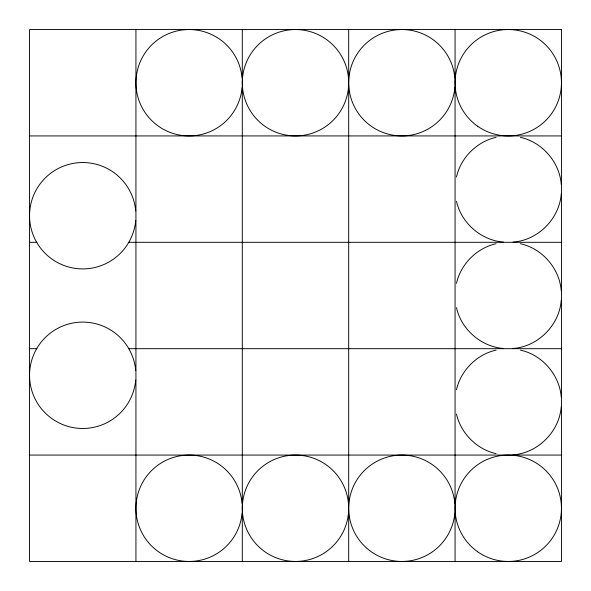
<?xml version="1.0" encoding="UTF-8"?>
<svg xmlns="http://www.w3.org/2000/svg" width="591" height="591" viewBox="0 0 591 591"><rect width="100%" height="100%" fill="white"/><g stroke="black" fill="none" stroke-linecap="round" stroke-linejoin="round"><path stroke-width="0.89" d="M561.236 193.9C559.448 218.818 537.958 240.308 513.04 242.096M561.236 300.28C559.448 325.198 537.958 346.688 513.04 348.476M561.236 406.66C559.448 431.578 537.958 453.068 513.04 454.856M456.474 176.968C460.81 157.664 476.804 141.67 496.108 137.334M456.474 283.348C460.81 264.044 476.804 248.05 496.108 243.714M456.474 389.728C460.81 370.424 476.804 354.43 496.108 350.094M29.55 135.93L561.45 135.93M29.55 242.31L36.886 242.31M128.594 242.31L561.45 242.31M29.55 348.69L36.886 348.69M128.594 348.69L561.45 348.69M29.55 455.07L561.45 455.07M503.48 242.096C481.185 240.389 461.29 223.11 456.474 201.272M503.48 348.476C481.185 346.769 461.29 329.49 456.474 307.652M520.412 137.334C542.25 142.15 559.529 162.045 561.236 184.34M520.412 243.714C542.25 248.53 559.529 268.425 561.236 290.72M520.412 350.094C542.25 354.91 559.529 374.805 561.236 397.1M496.108 453.666C476.804 449.33 460.81 433.336 456.474 414.032M455.07 29.55L455.07 561.45M348.69 29.55L348.69 561.45M242.31 29.55L242.31 561.45M135.93 29.55L135.93 561.45M135.716 380.065A53.19 53.19 0 0 1 54.778 420.533A53.19 53.19 0 0 1 54.778 330.037A53.19 53.19 0 0 1 135.716 370.505M135.716 220.495A53.19 53.19 0 0 1 54.778 260.963A53.19 53.19 0 0 1 54.778 170.467A53.19 53.19 0 0 1 135.716 210.935M454.856 513.04A53.19 53.19 0 0 1 373.918 553.508A53.19 53.19 0 0 1 373.918 463.012A53.19 53.19 0 0 1 454.856 503.48M348.476 513.04A53.19 53.19 0 0 1 267.538 553.508A53.19 53.19 0 0 1 267.538 463.012A53.19 53.19 0 0 1 348.476 503.48M242.096 513.04A53.19 53.19 0 0 1 161.158 553.508A53.19 53.19 0 0 1 161.158 463.012A53.19 53.19 0 0 1 242.096 503.48M348.476 87.52A53.19 53.19 0 0 1 267.538 127.988A53.19 53.19 0 0 1 267.538 37.492A53.19 53.19 0 0 1 348.476 77.96M242.096 87.52A53.19 53.19 0 0 1 161.158 127.988A53.19 53.19 0 0 1 161.158 37.492A53.19 53.19 0 0 1 242.096 77.96M454.856 87.52A53.19 53.19 0 0 1 373.918 127.988A53.19 53.19 0 0 1 373.918 37.492A53.19 53.19 0 0 1 454.856 77.96M561.45 29.55L29.55 29.55L29.55 561.45L561.45 561.45L561.45 29.55M477.631 551.75A53.19 53.19 0 0 0 561.236 513.04A53.19 53.19 0 0 0 485.913 459.99A53.19 53.19 0 0 0 477.631 551.75M477.631 126.23A53.19 53.19 0 0 0 561.236 87.52A53.19 53.19 0 0 0 485.913 34.47A53.19 53.19 0 0 0 477.631 126.23"/></g></svg>
